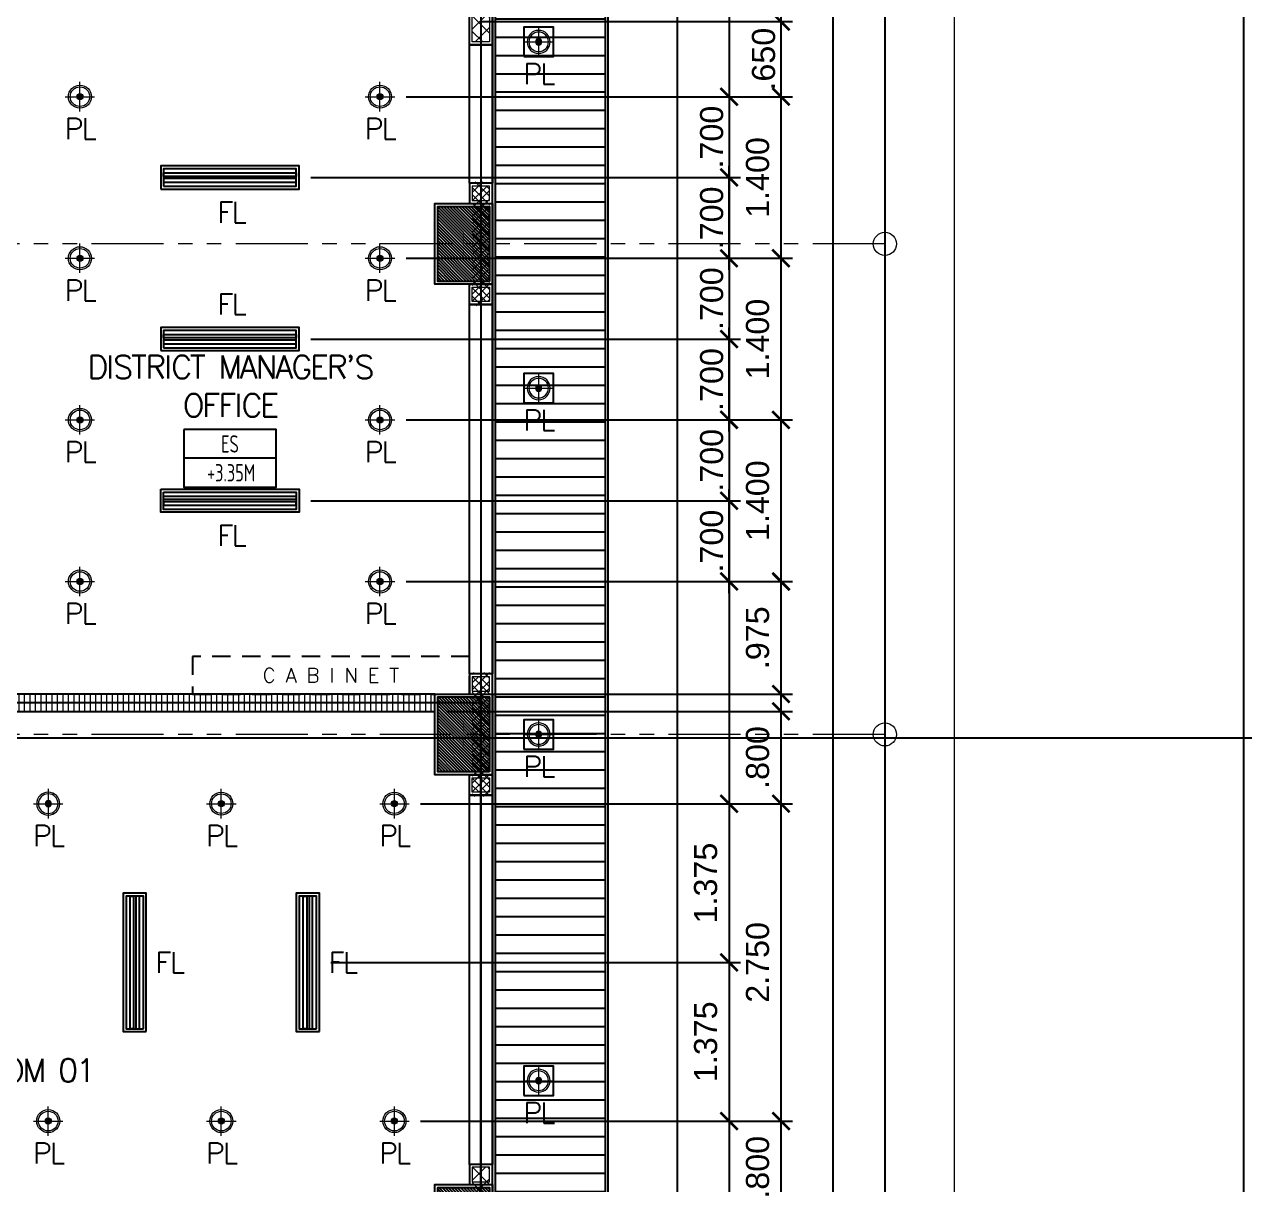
# Model space of a CAD drawing. Header units: metres. Extents: x -12400 to 1, y 0 to 106422.
# Drawn here: x -12106.07 to -12095.5, y 106342.09 to 106352.14 of the extents above; entities that cross this region are included whole.
import ezdxf
from ezdxf.enums import TextEntityAlignment as Align

# ---------------------------------------------------------------- set-up
doc = ezdxf.new("R2010")
doc.units = ezdxf.units.M
doc.header["$PDMODE"] = 35
doc.linetypes.add('HIDDEN2', pattern=[4.762499999999999, 3.175, -1.5875])
doc.linetypes.add('PHANTOM2', pattern=[1.25, 0.625, -0.125, 0.125, -0.125, 0.125, -0.125])
for name, color, linetype, lineweight in [('0.1', 1, 'Continuous', 9), ('A-DIM-100', 8, 'Continuous', 0), ('DIM 001', 251, 'Continuous', 13), ('FURN', 8, 'Continuous', 5), ('HATCH', 250, 'Continuous', 5), ('LAYOUT', 1, 'Continuous', 20), ('LF 001', 51, 'Continuous', 20), ('TBLOCK-BORDER-OUTSIDE', 240, 'Continuous', 0)]:
    doc.layers.add(name, color=color, linetype=linetype, lineweight=lineweight)
for name, color, linetype in [('C-SCHED', 1, 'Continuous'), ('E_FIX_LIGHT1', 2, 'Continuous'), ('lighting', 1, 'Continuous'), ('stone', 15, 'Continuous'), ('txt', 2, 'Continuous'), ('WALL', 7, 'Continuous')]:
    doc.layers.add(name, color=color, linetype=linetype)
doc.layers.add('GUIDELINES', color=206, linetype='Continuous', plot=False)
doc.styles.add('architxt', font='architxt.shx', dxfattribs={"width": 0.8})
doc.styles.add('DIMTXT-100', font='arial.ttf')
doc.styles.add('swis721', font='swiss.ttf')
doc.styles.add('T.25', font='romans.shx', dxfattribs={"height": 0.2})
doc.dimstyles.new('D-100', dxfattribs={"dimtxt": 0.2, "dimasz": 0.15, "dimexe": 0.1, "dimexo": 0.1, "dimgap": 0.1, "dimtad": 1, "dimdec": 3, "dimzin": 4, "dimdsep": 46, "dimtxsty": 'DIMTXT-100', "dimblk": 'ARCHTICK', "dimcen": 0.2, "dimdle": 0.1, "dimclrd": 8, "dimclre": 8, "dimclrt": 2, "dimadec": 0, "dimazin": 1, "dimtfac": 1, "dimtdec": 3, "dimtofl": 0, "dimtmove": 2, "dimatfit": 3, "dimfxl": 1, "dimarcsym": 0})
doc.dimstyles.new('DIM 200', dxfattribs={"dimtxt": 200, "dimasz": 1, "dimexe": 0, "dimexo": 40, "dimgap": 50, "dimtad": 1, "dimtoh": 1, "dimdec": 0, "dimlfac": 2, "dimtxsty": 'swis721', "dimblk": 'CIR', "dimcen": 0, "dimclrd": 155, "dimclre": 155, "dimclrt": 4, "dimadec": 0, "dimazin": 0, "dimtfac": 1, "dimtdec": 0, "dimtix": 1, "dimtmove": 1, "dimatfit": 3, "dimldrblk": 'CIR', "dimfxl": 0, "dimarcsym": 0})
pattern_1 = [(180, (12129.21296792572, -106290.2629166175), (-1.387778780781446e-17, -0.15875), [])]

# ---------------------------------------------------------------- blocks, each defined once
blk = doc.blocks.new('CIR')
at = {"color": 4}
blk.add_circle((0, 0), 50, dxfattribs=at)
blk = doc.blocks.new('A$C1B753C5A')
at = {"layer": 'WALL'}
h = blk.add_hatch(dxfattribs=at)
h.set_pattern_fill('ANSI31', color=250, scale=0.15)
h.set_pattern_definition([(45, (-1494.388102653662, 303.0677240852394), (-0.01325825214724777, 0.01325825214724777), [])])
h.paths.add_polyline_path([(0.4750000000001364, 0.6749999999999545), (0.02500000000009089, 0.6749999999999545), (0.02500000000009095, 0.02499999999997721), (0.4750000000001364, 0.02499999999997721)])
at = {"color": 7}
blk.add_lwpolyline([(0, 0), (0.5000000000002274, 0), (0.5000000000002274, 0.6999999999999318), (0, 0.6999999999999318)], close=True, dxfattribs=at)
at = {"layer": 'stone', "color": 5}
blk.add_lwpolyline([(0.02500000000009095, 0.02499999999997726), (0.4750000000001364, 0.02499999999997726), (0.4750000000001364, 0.6749999999999545), (0.02500000000009095, 0.6749999999999545)], close=True, dxfattribs=at)
blk = doc.blocks.new('COLUMNS2F')
at = {"xscale": -1}
for p in [(-12136.85441529414, 106338.8999565114), (-12136.85441529414, 106334.6499565114), (-12136.85441529414, 106330.3999565114)]:
    blk.add_blockref('A$C1B753C5A', p, dxfattribs=at)
blk = doc.blocks.new('*U621')
at = {"layer": 'HATCH'}
h = blk.add_hatch(dxfattribs=at)
h.set_pattern_fill('ANSI37', color=256, scale=0.03, angle=-180)
h.set_pattern_definition([(225, (-0.9124999999943944, 0), (0.06735192090801863, -0.06735192090801868), []), (314.9999999999999, (-0.9124999999943944, 0), (0.06735192090801868, 0.06735192090801861), [])])
h.paths.add_polyline_path([(-0.8874999999856632, 0.1749999999883585), (-0.8874999999856632, 0.02499999999417923), (0.1500000000110626, 0.02499999999417923), (0.1500000000110626, 0.1749999999883585)])
blk.add_lwpolyline([(0, 0.1999999999825377), (0, 0), (0.1750000000052419, 0), (0.1750000000052419, 0.1999999999825377)], close=True)
blk.add_lwpolyline([(0.02500000000873115, 0.1749999999883585), (0.02500000000873115, 0.02499999999417923), (0.1500000000110626, 0.02499999999417923), (0.1500000000110626, 0.1749999999883585)], close=True, dxfattribs=at)
blk = doc.blocks.new('*U802')
at = {"layer": 'HATCH'}
h = blk.add_hatch(dxfattribs=at)
h.set_pattern_fill('ANSI37', color=256, scale=0.03, angle=-180)
h.set_pattern_definition([(225, (-0.574999999990907, 0), (0.06735192090801863, -0.06735192090801868), []), (314.9999999999999, (-0.574999999990907, 0), (0.06735192090801868, 0.06735192090801861), [])])
h.paths.add_polyline_path([(-0.5499999999821759, 0.1749999999883585), (-0.5499999999821759, 0.02499999999417923), (0.48750000001455, 0.02499999999417923), (0.48750000001455, 0.1749999999883585)])
blk.add_lwpolyline([(0, 0.1999999999825377), (0, 0), (0.5125000000087292, 0), (0.5125000000087292, 0.1999999999825377)], close=True)
blk.add_lwpolyline([(0.02500000000873115, 0.1749999999883585), (0.02500000000873115, 0.02499999999417923), (0.48750000001455, 0.02499999999417923), (0.48750000001455, 0.1749999999883585)], close=True, dxfattribs=at)
blk = doc.blocks.new('*U276')
at = {"layer": 'HATCH'}
h = blk.add_hatch(dxfattribs=at)
h.set_pattern_fill('ANSI31', color=256, scale=0.015, angle=45)
h.set_pattern_definition([(90, (7.112499999979264, 0), (-0.04762500000000001, 0), [])])
h.paths.add_polyline_path([(8.1999999999789, 0), (8.1999999999789, 0.1499999999796273), (0, 0.1499999999796273), (0, 0)])
at = {"color": 3}
blk.add_lwpolyline([(8.1999999999789, 0), (8.1999999999789, 0.1499999999796273), (0, 0.1499999999796273), (0, 0)], close=True, dxfattribs=at)
blk = doc.blocks.new('A$C68b8fe4d')
at = {"color": 1}
for points in [[(27.00000000002001, 16.32499999996799), (27.19999999999891, 16.32499999996799), (27.19999999999891, 15.1249999999709), (27.00000000002001, 15.1249999999709)], [(27.00000000001637, 14.07500000001164), (27.19999999999891, 14.07500000001164), (27.19999999999891, 10.8750000000291), (27.00000000001637, 10.8750000000291)], [(27.00000000001637, 9.824999999953434), (27.19999999999891, 9.824999999953434), (27.19999999999891, 6.624999999970896), (27.00000000001637, 6.624999999970896)]]:
    blk.add_lwpolyline(points, close=True, dxfattribs=at)
at = {"layer": 'GUIDELINES'}
for points in [[(1.100000000000364, 19.59999999999127), (10.10000000000036, 19.59999999999127), (10.10000000000036, 18.89999999999418), (18.10000000000036, 18.89999999999418), (18.10000000000036, 19.59999999999127), (27.10000000000036, 19.59999999999127), (27.10000000000036, 1.099999999991269), (18.10000000000036, 1.099999999991269), (18.10000000000036, 2.100000000107684), (10.10000000000036, 2.100000000107684), (10.10000000000036, 1.099999999991269), (1.100000000000364, 1.099999999991269)], [(22.60000000000036, 16.59999999999127), (27.10000000000036, 16.59999999999127), (27.10000000000036, 10.62499999998545), (22.60000000000036, 10.62499999998545)], [(27.10000000000036, 10.62499999998545), (18.07500000000073, 10.62499999998545), (18.07500000000073, 6.099999999991269), (27.10000000000036, 6.099999999991269)]]:
    blk.add_lwpolyline(points, close=True, dxfattribs=at)
blk.add_blockref('COLUMNS2F', (12164.05441529414, -106324.6499565114))
at = {"xscale": -1.000000000000002, "rotation": 90}
for name, p in [('*U802', (27.20000000000255, 16.83749999997963)), ('*U621', (27.19999999999891, 14.2500000000291)), ('*U621', (27.19999999999891, 9.999999999970896))]:
    blk.add_blockref(name, p, dxfattribs=at)
at = {"rotation": 90}
for p in [(27.19999999999891, 14.94999999995343), (27.19999999999891, 10.70000000001164), (27.19999999999891, 6.449999999953434)]:
    blk.add_blockref('*U621', p, dxfattribs=at)
at = {"color": 1}
blk.add_blockref('*U276', (18.5, 10.55000000000291), dxfattribs=at)
blk = doc.blocks.new('L1')
at = {"layer": 'LF 001', "lineweight": 20, "ltscale": 1500}
h = blk.add_hatch(color=256, dxfattribs=at)
edge = h.paths.add_edge_path()
edge.add_arc((1.13686837721616e-13, -1.13686837721616e-13), 0.0318958546358772, 0, 360)
at = {"layer": 'LF 001', "color": 76, "lineweight": 18, "ltscale": 1500}
for points in [[(1.13686837721616e-13, 0.1499999999997499), (1.13686837721616e-13, -0.1500000000000909)], [(-0.1499999999999773, -1.13686837721616e-13), (0.1500000000000909, -1.13686837721616e-13)]]:
    blk.add_lwpolyline(points, dxfattribs=at)
at = {"layer": 'LF 001', "ltscale": 1500}
blk.add_lwpolyline([(-0.09999999999990905, -1.13686837721616e-13, -1), (0.1000000000000227, -1.13686837721616e-13, -1)], format="xyb", close=True, dxfattribs=at)
at = {"layer": 'LF 001', "lineweight": 20, "ltscale": 1500}
blk.add_circle((1.13686837721616e-13, -1.13686837721616e-13), 0.0318958546358772, dxfattribs=at)
blk = doc.blocks.new('LO')
at = {"layer": 'LAYOUT', "xscale": 1000, "yscale": 1000, "zscale": 1000}
blk.add_blockref('L1', (0, 0), dxfattribs=at)
blk = doc.blocks.new('*U1960')
at = {"layer": 'LF 001', "ltscale": 1500}
blk.add_circle((0, -3.995415109869782e-14), 0.0998520709958535, dxfattribs=at)
at = {"layer": 'lighting', "xscale": 0.0008492979043710491, "yscale": 0.0008492979043710491, "zscale": 0.0008492979043710491}
blk.add_blockref('LO', (0, -3.995415109869782e-14), dxfattribs=at)
blk = doc.blocks.new('LEDPENDANTLT')
at = {"color": 1}
for points in [[(0, 0.1999999999970896), (1.200000000000728, 0.1999999999970896), (1.200000000000728, 0), (0, 0)], [(0.02499999999417923, 0.1750000000029104), (1.175000000006548, 0.1750000000029104), (1.175000000006548, 0.02499999999417923), (0.02499999999417923, 0.02499999999417923)]]:
    blk.add_lwpolyline(points, close=True, dxfattribs=at)
at = {"color": 2}
for points in [[(1.174999999995634, 0.1100000000005821), (0.02499999999417923, 0.1100000000005821), (0.02499999999417923, 0.1399999999994179), (1.174999999995634, 0.1399999999994179)], [(1.174999999995634, 0.09000000001105946), (0.02499999999417923, 0.09000000001105946), (0.02499999999417923, 0.06000000001222361), (1.174999999995634, 0.06000000001222361)]]:
    blk.add_lwpolyline(points, close=True, dxfattribs=at)
blk = doc.blocks.new('A$Cf8c814ff')
h = blk.add_hatch()
h.set_pattern_fill('ANSI31', color=8, scale=0.05, angle=135)
h.set_pattern_definition(pattern_1)
h.paths.add_polyline_path([(27.22499999999491, 19.68964466090256), (28.17500000000655, 20.6396446609142), (28.17500000000655, 0.0603553390246816), (27.22499999999127, 1.010355339036323)])
h = blk.add_hatch()
h.set_pattern_fill('ANSI31', color=8, scale=0.05, angle=135)
h.set_pattern_definition(pattern_1)
h.paths.add_polyline_path([(27.22499999999491, 19.68964466090256), (28.17500000000655, 20.6396446609142), (28.17500000000655, 0.0603553390246816), (27.22499999999127, 1.010355339036323)])
at = {"color": 1}
for points in [[(27.20000000000073, 19.69999999998254), (28.20000000000073, 20.69999999998254), (28.20000000000073, 0), (27.19999999999709, 0.9999999999854481)], [(27.47260531433494, 16.22260531433858), (27.7273946856476, 16.22260531432403), (27.7273946856476, 16.47739468561485), (27.47260531433494, 16.47739468562941)], [(27.47260531433494, 13.22260531433858), (27.7273946856476, 13.22260531432403), (27.7273946856476, 13.47739468561485), (27.47260531433494, 13.47739468562941)], [(27.47260531433494, 10.22260531433858), (27.7273946856476, 10.22260531432403), (27.7273946856476, 10.47739468561485), (27.47260531433494, 10.47739468562941)], [(27.47260531433494, 7.22260531433858), (27.7273946856476, 7.222605314324028), (27.7273946856476, 7.477394685614854), (27.47260531433494, 7.477394685629406)]]:
    blk.add_lwpolyline(points, close=True, dxfattribs=at)
at = {"color": 8}
for points in [[(27.22499999999491, 19.68964466091711), (28.17500000000655, 20.63964466092875), (28.17500000000655, 0.06035533903923351), (27.22499999999127, 1.010355339050875)], [(27.22499999999491, 19.68964466090256), (28.17500000000655, 20.6396446609142), (28.17500000000655, 0.0603553390246816), (27.22499999999127, 1.010355339036323)]]:
    blk.add_lwpolyline(points, close=True, dxfattribs=at)
at = {"color": 1, "linetype": 'HIDDEN2', "ltscale": 0.05}
blk.add_lwpolyline([(26.99999999999818, 11.02499999995052), (24.5999999999749, 11.02499999995052), (24.5999999999749, 10.69999999999709), (26.99999999999818, 10.69999999999709)], close=True, dxfattribs=at)
at = {"xscale": -1}
for p, rotation in [((24.32499999999891, 15.27499999990687), 180), ((24.32499999999891, 13.87499999989814), 180), ((24.00000000001819, 7.774999999994179), 270), ((25.50000000001819, 7.775000000008731), 270)]:
    blk.add_blockref('LEDPENDANTLT', p, dxfattribs=dict(at, rotation=rotation))
blk.add_blockref('LEDPENDANTLT', (24.32499999999891, 12.27500000000873))
at = {"layer": 'E_FIX_LIGHT1', "xscale": -1.000000000000001, "rotation": 90}
for p in [(27.59999999999127, 16.34999999997672), (27.59999999999127, 13.34999999997672), (27.59999999999127, 10.34999999997672), (23.35000000001673, 9.75), (27.59999999999127, 7.349999999976717)]:
    blk.add_blockref('*U1960', p, dxfattribs=at)
at = {"layer": 'E_FIX_LIGHT1', "rotation": 90}
for p in [(23.62499999999818, 15.8749999999709), (26.22499999999854, 15.8749999999709), (23.62499999999091, 14.47499999996217), (26.22499999999127, 14.47499999996217), (23.62499999999091, 13.07499999995343), (26.22499999999127, 13.07499999995343), (23.62499999999818, 11.6749999999447), (26.22499999999854, 11.6749999999447), (24.85000000001673, 9.750000000014552), (26.35000000001673, 9.750000000014552), (23.35000000001673, 7), (24.85000000001673, 7), (26.35000000001673, 7)]:
    blk.add_blockref('*U1960', p, dxfattribs=at)
at = {"layer": '0.1', "color": 2, "insert": (25.79999999998654, 10.86249999997381), "char_height": 0.125, "attachment_point": 5, "style": 'T.25'}
blk.add_mtext_dynamic_manual_height_columns('{\\C3;C A B I N E T}', width=1.877873459815419, gutter_width=1, heights=[0], dxfattribs=at)
at = {"layer": 'txt', "color": 6, "linetype": 'Continuous', "char_height": 0.18, "attachment_point": 5, "style": 'T.25'}
for s, insert in [('{\\T0.9;PL}', (27.59999999999127, 16.0726053143444)), ('{\\T0.9;PL}', (23.62499999999818, 15.59760531432403)), ('{\\T0.9;PL}', (26.22499999999854, 15.59760531432403)), ('{\\T0.9;PL}', (23.62499999999091, 14.1976053143153)), ('{\\T0.9;PL}', (26.22499999999127, 14.1976053143153)), ('{\\T0.9;PL}', (27.59999999999127, 13.0726053143444)), ('{\\T0.9;PL}', (23.62499999999091, 12.79760531430657)), ('{\\T0.9;PL}', (26.22499999999127, 12.79760531430657)), ('{\\T0.9;PL}', (23.62499999999818, 11.39760531429783)), ('{\\T0.9;PL}', (26.22499999999854, 11.39760531429783)), ('{\\T0.9;PL}', (27.59999999999127, 10.0726053143444)), ('{\\T0.9;PL}', (23.35000000001673, 9.472605314353132)), ('{\\T0.9;PL}', (24.85000000001673, 9.472605314367684)), ('{\\T0.9;PL}', (26.35000000001673, 9.472605314367684)), ('{\\T0.9;FL}', (24.40000000001601, 8.374999999985448)), ('{\\T0.9;FL}', (25.90000000001601, 8.375)), ('{\\T0.9;PL}', (27.59999999999127, 7.072605314358952)), ('{\\T0.9;PL}', (23.35000000001673, 6.722605314353132)), ('{\\T0.9;PL}', (24.85000000001673, 6.722605314353132)), ('{\\T0.9;PL}', (26.35000000001673, 6.722605314353132))]:
    blk.add_mtext_dynamic_manual_height_columns(s, width=0.6453045245441018, gutter_width=0.001, heights=[0], dxfattribs=dict(at, insert=insert))
blk = doc.blocks.new('_ArchTick')
at = {"color": 0, "linetype": 'ByBlock', "const_width": 0.15}
blk.add_lwpolyline([(-0.5, -0.5), (0.5, 0.5)], dxfattribs=at)
blk = doc.blocks.new('*D1008')
at = {"layer": 'DEFPOINTS', "color": 0, "transparency": 16777216}
for p in [(-12102.21296792572, 106352.1615394432), (-12102.86057324006, 106351.5115394432), (-12099.51296792574, 106351.5115394432)]:
    blk.add_point(p, dxfattribs=at)
at = {"layer": 'DIM 001', "color": 8, "lineweight": -2, "transparency": 16777216}
for p, q in [((-12099.51296792574, 106352.2615394432), (-12099.51296792574, 106351.4115394432)), ((-12102.11296792572, 106352.1615394432), (-12099.41296792574, 106352.1615394432)), ((-12102.76057324006, 106351.5115394432), (-12099.41296792574, 106351.5115394432))]:
    blk.add_line(p, q, dxfattribs=at)
at = {"layer": 'DIM 001', "color": 8, "lineweight": -2, "transparency": 16777216, "xscale": 0.15, "yscale": 0.15, "zscale": 0.15}
for p, rotation in [((-12099.51296792574, 106352.1615394432), 90), ((-12099.51296792574, 106351.5115394432), 270)]:
    blk.add_blockref('_ArchTick', p, dxfattribs=dict(at, rotation=rotation))
at = {"layer": 'DIM 001', "color": 2, "transparency": 16777216, "insert": (-12099.66296792571, 106351.8365394432), "char_height": 0.2, "attachment_point": 5, "rotation": 90, "style": 'DIMTXT-100'}
blk.add_mtext('.650', dxfattribs=at)
blk = doc.blocks.new('*D931')
at = {"layer": 'DEFPOINTS', "color": 0, "transparency": 16777216}
for p in [(-12102.86057324006, 106351.5115394432), (-12102.86057324007, 106350.1115394432), (-12099.51296792575, 106350.1115394432)]:
    blk.add_point(p, dxfattribs=at)
at = {"layer": 'DIM 001', "color": 8, "lineweight": -2, "transparency": 16777216}
for p, q in [((-12099.51296792575, 106351.6115394432), (-12099.51296792575, 106350.0115394432)), ((-12102.76057324006, 106351.5115394432), (-12099.41296792575, 106351.5115394432)), ((-12102.76057324007, 106350.1115394432), (-12099.41296792575, 106350.1115394432))]:
    blk.add_line(p, q, dxfattribs=at)
at = {"layer": 'DIM 001', "color": 8, "lineweight": -2, "transparency": 16777216, "xscale": 0.15, "yscale": 0.15, "zscale": 0.15}
for p, rotation in [((-12099.51296792575, 106351.5115394432), 90), ((-12099.51296792575, 106350.1115394432), 270)]:
    blk.add_blockref('_ArchTick', p, dxfattribs=dict(at, rotation=rotation))
at = {"layer": 'DIM 001', "color": 2, "transparency": 16777216, "insert": (-12099.71508252326, 106350.8115394432), "char_height": 0.2, "attachment_point": 5, "rotation": 90, "style": 'DIMTXT-100'}
blk.add_mtext('1.400', dxfattribs=at)
blk = doc.blocks.new('*D932')
at = {"layer": 'DEFPOINTS', "color": 0, "transparency": 16777216}
for p in [(-12102.86057324007, 106350.1115394432), (-12102.86057324007, 106348.7115394432), (-12099.51296792575, 106348.7115394432)]:
    blk.add_point(p, dxfattribs=at)
at = {"layer": 'DIM 001', "color": 8, "lineweight": -2, "transparency": 16777216}
for p, q in [((-12099.51296792575, 106350.2115394432), (-12099.51296792575, 106348.6115394432)), ((-12102.76057324007, 106350.1115394432), (-12099.41296792575, 106350.1115394432)), ((-12102.76057324007, 106348.7115394432), (-12099.41296792575, 106348.7115394432))]:
    blk.add_line(p, q, dxfattribs=at)
at = {"layer": 'DIM 001', "color": 8, "lineweight": -2, "transparency": 16777216, "xscale": 0.15, "yscale": 0.15, "zscale": 0.15}
for p, rotation in [((-12099.51296792575, 106350.1115394432), 90), ((-12099.51296792575, 106348.7115394432), 270)]:
    blk.add_blockref('_ArchTick', p, dxfattribs=dict(at, rotation=rotation))
at = {"layer": 'DIM 001', "color": 2, "transparency": 16777216, "insert": (-12099.71508252327, 106349.4115394432), "char_height": 0.2, "attachment_point": 5, "rotation": 90, "style": 'DIMTXT-100'}
blk.add_mtext('1.400', dxfattribs=at)
blk = doc.blocks.new('*D933')
at = {"layer": 'DEFPOINTS', "color": 0, "transparency": 16777216}
for p in [(-12102.86057324007, 106348.7115394432), (-12102.86057324006, 106347.3115394432), (-12099.51296792576, 106347.3115394432)]:
    blk.add_point(p, dxfattribs=at)
at = {"layer": 'DIM 001', "color": 8, "lineweight": -2, "transparency": 16777216}
for p, q in [((-12099.51296792576, 106348.8115394432), (-12099.51296792576, 106347.2115394432)), ((-12102.76057324007, 106348.7115394432), (-12099.41296792576, 106348.7115394432)), ((-12102.76057324006, 106347.3115394432), (-12099.41296792576, 106347.3115394432))]:
    blk.add_line(p, q, dxfattribs=at)
at = {"layer": 'DIM 001', "color": 8, "lineweight": -2, "transparency": 16777216, "xscale": 0.15, "yscale": 0.15, "zscale": 0.15}
for p, rotation in [((-12099.51296792576, 106348.7115394432), 90), ((-12099.51296792576, 106347.3115394432), 270)]:
    blk.add_blockref('_ArchTick', p, dxfattribs=dict(at, rotation=rotation))
at = {"layer": 'DIM 001', "color": 2, "transparency": 16777216, "insert": (-12099.71508252327, 106348.0115394432), "char_height": 0.2, "attachment_point": 5, "rotation": 90, "style": 'DIMTXT-100'}
blk.add_mtext('1.400', dxfattribs=at)
blk = doc.blocks.new('*D934')
at = {"layer": 'DEFPOINTS', "color": 0, "transparency": 16777216}
for p in [(-12102.86057324006, 106347.3115394432), (-12102.21296792572, 106346.3365394432), (-12099.51296792577, 106346.3365394432)]:
    blk.add_point(p, dxfattribs=at)
at = {"layer": 'DIM 001', "color": 8, "lineweight": -2, "transparency": 16777216}
for p, q in [((-12099.51296792577, 106347.4115394432), (-12099.51296792577, 106346.2365394432)), ((-12102.76057324006, 106347.3115394432), (-12099.41296792577, 106347.3115394432)), ((-12102.11296792572, 106346.3365394432), (-12099.41296792577, 106346.3365394432))]:
    blk.add_line(p, q, dxfattribs=at)
at = {"layer": 'DIM 001', "color": 8, "lineweight": -2, "transparency": 16777216, "xscale": 0.15, "yscale": 0.15, "zscale": 0.15}
for p, rotation in [((-12099.51296792577, 106347.3115394432), 90), ((-12099.51296792577, 106346.3365394432), 270)]:
    blk.add_blockref('_ArchTick', p, dxfattribs=dict(at, rotation=rotation))
at = {"layer": 'DIM 001', "color": 2, "transparency": 16777216, "insert": (-12099.71508252328, 106346.8240394432), "char_height": 0.2, "attachment_point": 5, "rotation": 90, "style": 'DIMTXT-100'}
blk.add_mtext('.975', dxfattribs=at)
blk = doc.blocks.new('*D935')
at = {"layer": 'DEFPOINTS', "color": 0, "transparency": 16777216}
for p in [(-12102.86057324006, 106351.5115394432), (-12103.68796792572, 106350.8115394431), (-12099.96296792574, 106350.8115394431)]:
    blk.add_point(p, dxfattribs=at)
at = {"layer": 'DIM 001', "color": 8, "lineweight": -2, "transparency": 16777216}
for p, q in [((-12099.96296792574, 106351.6115394432), (-12099.96296792574, 106350.7115394431)), ((-12102.76057324006, 106351.5115394432), (-12099.86296792574, 106351.5115394432)), ((-12103.58796792572, 106350.8115394431), (-12099.86296792574, 106350.8115394431))]:
    blk.add_line(p, q, dxfattribs=at)
at = {"layer": 'DIM 001', "color": 8, "lineweight": -2, "transparency": 16777216, "xscale": 0.15, "yscale": 0.15, "zscale": 0.15}
for p, rotation in [((-12099.96296792574, 106351.5115394432), 90), ((-12099.96296792574, 106350.8115394431), 270)]:
    blk.add_blockref('_ArchTick', p, dxfattribs=dict(at, rotation=rotation))
at = {"layer": 'DIM 001', "color": 2, "transparency": 16777216, "insert": (-12100.11296792571, 106351.1615394431), "char_height": 0.2, "attachment_point": 5, "rotation": 90, "style": 'DIMTXT-100'}
blk.add_mtext('.700', dxfattribs=at)
blk = doc.blocks.new('*D936')
at = {"layer": 'DEFPOINTS', "color": 0, "transparency": 16777216}
for p in [(-12103.68796792572, 106350.8115394431), (-12099.96296792574, 106350.8115394431), (-12102.86057324006, 106350.1115394431)]:
    blk.add_point(p, dxfattribs=at)
at = {"layer": 'DIM 001', "color": 8, "lineweight": -2, "transparency": 16777216}
for p, q in [((-12099.96296792574, 106350.0115394431), (-12099.96296792574, 106350.9115394431)), ((-12103.58796792572, 106350.8115394431), (-12099.86296792574, 106350.8115394431)), ((-12102.76057324006, 106350.1115394431), (-12099.86296792574, 106350.1115394431))]:
    blk.add_line(p, q, dxfattribs=at)
at = {"layer": 'DIM 001', "color": 8, "lineweight": -2, "transparency": 16777216, "xscale": 0.15, "yscale": 0.15, "zscale": 0.15}
for p, rotation in [((-12099.96296792574, 106350.8115394431), 90), ((-12099.96296792574, 106350.1115394431), 270)]:
    blk.add_blockref('_ArchTick', p, dxfattribs=dict(at, rotation=rotation))
at = {"layer": 'DIM 001', "color": 2, "transparency": 16777216, "insert": (-12100.11296792571, 106350.461539443), "char_height": 0.2, "attachment_point": 5, "rotation": 90, "style": 'DIMTXT-100'}
blk.add_mtext('.700', dxfattribs=at)
blk = doc.blocks.new('*D937')
at = {"layer": 'DEFPOINTS', "color": 0, "transparency": 16777216}
for p in [(-12102.86057324006, 106350.1115394432), (-12103.68796792572, 106349.4115394431), (-12099.96296792574, 106349.4115394431)]:
    blk.add_point(p, dxfattribs=at)
at = {"layer": 'DIM 001', "color": 8, "lineweight": -2, "transparency": 16777216}
for p, q in [((-12099.96296792574, 106350.2115394432), (-12099.96296792574, 106349.3115394431)), ((-12102.76057324006, 106350.1115394432), (-12099.86296792574, 106350.1115394432)), ((-12103.58796792572, 106349.4115394431), (-12099.86296792574, 106349.4115394431))]:
    blk.add_line(p, q, dxfattribs=at)
at = {"layer": 'DIM 001', "color": 8, "lineweight": -2, "transparency": 16777216, "xscale": 0.15, "yscale": 0.15, "zscale": 0.15}
for p, rotation in [((-12099.96296792574, 106350.1115394432), 90), ((-12099.96296792574, 106349.4115394431), 270)]:
    blk.add_blockref('_ArchTick', p, dxfattribs=dict(at, rotation=rotation))
at = {"layer": 'DIM 001', "color": 2, "transparency": 16777216, "insert": (-12100.11296792571, 106349.7615394431), "char_height": 0.2, "attachment_point": 5, "rotation": 90, "style": 'DIMTXT-100'}
blk.add_mtext('.700', dxfattribs=at)
blk = doc.blocks.new('*D938')
at = {"layer": 'DEFPOINTS', "color": 0, "transparency": 16777216}
for p in [(-12103.68796792572, 106349.4115394431), (-12099.96296792575, 106349.4115394431), (-12102.86057324006, 106348.7115394431)]:
    blk.add_point(p, dxfattribs=at)
at = {"layer": 'DIM 001', "color": 8, "lineweight": -2, "transparency": 16777216}
for p, q in [((-12099.96296792575, 106348.6115394431), (-12099.96296792575, 106349.5115394431)), ((-12103.58796792572, 106349.4115394431), (-12099.86296792575, 106349.4115394431)), ((-12102.76057324006, 106348.7115394431), (-12099.86296792575, 106348.7115394431))]:
    blk.add_line(p, q, dxfattribs=at)
at = {"layer": 'DIM 001', "color": 8, "lineweight": -2, "transparency": 16777216, "xscale": 0.15, "yscale": 0.15, "zscale": 0.15}
for p, rotation in [((-12099.96296792575, 106349.4115394431), 90), ((-12099.96296792575, 106348.7115394431), 270)]:
    blk.add_blockref('_ArchTick', p, dxfattribs=dict(at, rotation=rotation))
at = {"layer": 'DIM 001', "color": 2, "transparency": 16777216, "insert": (-12100.11296792571, 106349.061539443), "char_height": 0.2, "attachment_point": 5, "rotation": 90, "style": 'DIMTXT-100'}
blk.add_mtext('.700', dxfattribs=at)
blk = doc.blocks.new('*D939')
at = {"layer": 'DEFPOINTS', "color": 0, "transparency": 16777216}
for p in [(-12102.86057324006, 106348.7115394433), (-12103.68796792572, 106348.0115394432), (-12099.96296792574, 106348.0115394432)]:
    blk.add_point(p, dxfattribs=at)
at = {"layer": 'DIM 001', "color": 8, "lineweight": -2, "transparency": 16777216}
for p, q in [((-12099.96296792574, 106348.8115394433), (-12099.96296792574, 106347.9115394432)), ((-12102.76057324006, 106348.7115394433), (-12099.86296792574, 106348.7115394433)), ((-12103.58796792572, 106348.0115394432), (-12099.86296792574, 106348.0115394432))]:
    blk.add_line(p, q, dxfattribs=at)
at = {"layer": 'DIM 001', "color": 8, "lineweight": -2, "transparency": 16777216, "xscale": 0.15, "yscale": 0.15, "zscale": 0.15}
for p, rotation in [((-12099.96296792574, 106348.7115394433), 90), ((-12099.96296792574, 106348.0115394432), 270)]:
    blk.add_blockref('_ArchTick', p, dxfattribs=dict(at, rotation=rotation))
at = {"layer": 'DIM 001', "color": 2, "transparency": 16777216, "insert": (-12100.11296792571, 106348.3615394432), "char_height": 0.2, "attachment_point": 5, "rotation": 90, "style": 'DIMTXT-100'}
blk.add_mtext('.700', dxfattribs=at)
blk = doc.blocks.new('*D940')
at = {"layer": 'DEFPOINTS', "color": 0, "transparency": 16777216}
for p in [(-12103.68796792572, 106348.0115394432), (-12099.96296792575, 106348.0115394432), (-12102.86057324006, 106347.3115394432)]:
    blk.add_point(p, dxfattribs=at)
at = {"layer": 'DIM 001', "color": 8, "lineweight": -2, "transparency": 16777216}
for p, q in [((-12099.96296792575, 106347.2115394432), (-12099.96296792575, 106348.1115394432)), ((-12103.58796792572, 106348.0115394432), (-12099.86296792575, 106348.0115394432)), ((-12102.76057324006, 106347.3115394432), (-12099.86296792575, 106347.3115394432))]:
    blk.add_line(p, q, dxfattribs=at)
at = {"layer": 'DIM 001', "color": 8, "lineweight": -2, "transparency": 16777216, "xscale": 0.15, "yscale": 0.15, "zscale": 0.15}
for p, rotation in [((-12099.96296792575, 106348.0115394432), 90), ((-12099.96296792575, 106347.3115394432), 270)]:
    blk.add_blockref('_ArchTick', p, dxfattribs=dict(at, rotation=rotation))
at = {"layer": 'DIM 001', "color": 2, "transparency": 16777216, "insert": (-12100.11296792571, 106347.6615394431), "char_height": 0.2, "attachment_point": 5, "rotation": 90, "style": 'DIMTXT-100'}
blk.add_mtext('.700', dxfattribs=at)
blk = doc.blocks.new('*D1009')
at = {"layer": 'DEFPOINTS', "color": 0, "transparency": 16777216}
for p in [(-12102.51296792574, 106346.1865394432), (-12102.73557324005, 106345.3865394433), (-12099.51296792574, 106345.3865394433)]:
    blk.add_point(p, dxfattribs=at)
at = {"layer": 'DIM 001', "color": 8, "lineweight": -2, "transparency": 16777216}
for p, q in [((-12099.51296792574, 106346.2865394432), (-12099.51296792574, 106345.2865394432)), ((-12102.41296792574, 106346.1865394432), (-12099.41296792573, 106346.1865394432)), ((-12102.63557324005, 106345.3865394433), (-12099.41296792573, 106345.3865394433))]:
    blk.add_line(p, q, dxfattribs=at)
at = {"layer": 'DIM 001', "color": 8, "lineweight": -2, "transparency": 16777216, "xscale": 0.15, "yscale": 0.15, "zscale": 0.15}
for p, rotation in [((-12099.51296792574, 106346.1865394432), 90), ((-12099.51296792574, 106345.3865394433), 270)]:
    blk.add_blockref('_ArchTick', p, dxfattribs=dict(at, rotation=rotation))
at = {"layer": 'DIM 001', "color": 2, "transparency": 16777216, "insert": (-12099.71508252325, 106345.7865394432), "char_height": 0.2, "attachment_point": 5, "rotation": 90, "style": 'DIMTXT-100'}
blk.add_mtext('.800', dxfattribs=at)
blk = doc.blocks.new('*D941')
at = {"layer": 'DEFPOINTS', "color": 0, "transparency": 16777216}
for p in [(-12102.73557324005, 106345.3865394433), (-12102.73557324005, 106342.6365394432), (-12099.51296792574, 106342.6365394432)]:
    blk.add_point(p, dxfattribs=at)
at = {"layer": 'DIM 001', "color": 8, "lineweight": -2, "transparency": 16777216}
for p, q in [((-12099.51296792574, 106345.4865394433), (-12099.51296792574, 106342.5365394432)), ((-12102.63557324005, 106345.3865394433), (-12099.41296792574, 106345.3865394433)), ((-12102.63557324005, 106342.6365394432), (-12099.41296792574, 106342.6365394432))]:
    blk.add_line(p, q, dxfattribs=at)
at = {"layer": 'DIM 001', "color": 8, "lineweight": -2, "transparency": 16777216, "xscale": 0.15, "yscale": 0.15, "zscale": 0.15}
for p, rotation in [((-12099.51296792574, 106345.3865394433), 90), ((-12099.51296792574, 106342.6365394432), 270)]:
    blk.add_blockref('_ArchTick', p, dxfattribs=dict(at, rotation=rotation))
at = {"layer": 'DIM 001', "color": 2, "transparency": 16777216, "insert": (-12099.71508252325, 106344.0115394432), "char_height": 0.2, "attachment_point": 5, "rotation": 90, "style": 'DIMTXT-100'}
blk.add_mtext('2.750', dxfattribs=at)
blk = doc.blocks.new('*D1010')
at = {"layer": 'DEFPOINTS', "color": 0, "transparency": 16777216}
for p in [(-12102.73557324005, 106342.6365394432), (-12102.51296792572, 106341.8365394432), (-12099.51296792575, 106341.8365394432)]:
    blk.add_point(p, dxfattribs=at)
at = {"layer": 'DIM 001', "color": 8, "lineweight": -2, "transparency": 16777216}
for p, q in [((-12099.51296792575, 106342.7365394432), (-12099.51296792575, 106341.7365394432)), ((-12102.63557324005, 106342.6365394432), (-12099.41296792575, 106342.6365394432)), ((-12102.41296792572, 106341.8365394432), (-12099.41296792575, 106341.8365394432))]:
    blk.add_line(p, q, dxfattribs=at)
at = {"layer": 'DIM 001', "color": 8, "lineweight": -2, "transparency": 16777216, "xscale": 0.15, "yscale": 0.15, "zscale": 0.15}
for p, rotation in [((-12099.51296792575, 106342.6365394432), 90), ((-12099.51296792575, 106341.8365394432), 270)]:
    blk.add_blockref('_ArchTick', p, dxfattribs=dict(at, rotation=rotation))
at = {"layer": 'DIM 001', "color": 2, "transparency": 16777216, "insert": (-12099.71508252326, 106342.2365394432), "char_height": 0.2, "attachment_point": 5, "rotation": 90, "style": 'DIMTXT-100'}
blk.add_mtext('.800', dxfattribs=at)
blk = doc.blocks.new('*D942')
at = {"layer": 'DEFPOINTS', "color": 0, "transparency": 16777216}
for p in [(-12102.73557324005, 106345.3865394433), (-12103.5129679257, 106344.0115394433), (-12099.96296792574, 106344.0115394433)]:
    blk.add_point(p, dxfattribs=at)
at = {"layer": 'DIM 001', "color": 8, "lineweight": -2, "transparency": 16777216}
for p, q in [((-12099.96296792574, 106345.4865394433), (-12099.96296792574, 106343.9115394432)), ((-12102.63557324005, 106345.3865394433), (-12099.86296792574, 106345.3865394433)), ((-12103.4129679257, 106344.0115394433), (-12099.86296792574, 106344.0115394433))]:
    blk.add_line(p, q, dxfattribs=at)
at = {"layer": 'DIM 001', "color": 8, "lineweight": -2, "transparency": 16777216, "xscale": 0.15, "yscale": 0.15, "zscale": 0.15}
for p, rotation in [((-12099.96296792574, 106345.3865394433), 90), ((-12099.96296792574, 106344.0115394433), 270)]:
    blk.add_blockref('_ArchTick', p, dxfattribs=dict(at, rotation=rotation))
at = {"layer": 'DIM 001', "color": 2, "transparency": 16777216, "insert": (-12100.16515073607, 106344.6990394432), "char_height": 0.2, "attachment_point": 5, "rotation": 90, "style": 'DIMTXT-100'}
blk.add_mtext('1.375', dxfattribs=at)
blk = doc.blocks.new('*D943')
at = {"layer": 'DEFPOINTS', "color": 0, "transparency": 16777216}
for p in [(-12103.5129679257, 106344.0115394433), (-12102.73557324005, 106342.6365394432), (-12099.96296792574, 106342.6365394432)]:
    blk.add_point(p, dxfattribs=at)
at = {"layer": 'DIM 001', "color": 8, "lineweight": -2, "transparency": 16777216}
for p, q in [((-12099.96296792574, 106344.1115394433), (-12099.96296792574, 106342.5365394432)), ((-12103.4129679257, 106344.0115394433), (-12099.86296792574, 106344.0115394433)), ((-12102.63557324005, 106342.6365394432), (-12099.86296792574, 106342.6365394432))]:
    blk.add_line(p, q, dxfattribs=at)
at = {"layer": 'DIM 001', "color": 8, "lineweight": -2, "transparency": 16777216, "xscale": 0.15, "yscale": 0.15, "zscale": 0.15}
for p, rotation in [((-12099.96296792574, 106344.0115394433), 90), ((-12099.96296792574, 106342.6365394432), 270)]:
    blk.add_blockref('_ArchTick', p, dxfattribs=dict(at, rotation=rotation))
at = {"layer": 'DIM 001', "color": 2, "transparency": 16777216, "insert": (-12100.16515073608, 106343.3240394432), "char_height": 0.2, "attachment_point": 5, "rotation": 90, "style": 'DIMTXT-100'}
blk.add_mtext('1.375', dxfattribs=at)
blk = doc.blocks.new('*D1524')
at = {"layer": 'DEFPOINTS', "color": 0, "transparency": 16777216}
for p in [(-12298.64187663414, 106345.9544916112), (-12298.64187663414, 106345.9544916112), (0.5999999999949068, 0.07500000001164153)]:
    blk.add_point(p, dxfattribs=at)
at = {"layer": 'DIM 001', "color": 8, "lineweight": -2, "transparency": 16777216}
for p, q in [((0.5999999999949068, 0.1750000000116415), (0.6000000000014186, 106346.0544916112)), ((0.7000000000014186, 106345.9544916112), (-12298.74187663415, 106345.9544916112))]:
    blk.add_line(p, q, dxfattribs=at)
at = {"layer": 'DIM 001', "color": 8, "lineweight": -2, "transparency": 16777216, "xscale": 0.15, "yscale": 0.15, "zscale": 0.15, "rotation": 180}
blk.add_blockref('_ArchTick', (-12298.64187663414, 106345.9544916112), dxfattribs=at)
at = {"layer": 'DIM 001', "color": 8, "lineweight": -2, "transparency": 16777216, "xscale": 0.15, "yscale": 0.15, "zscale": 0.15}
blk.add_blockref('_ArchTick', (0.6000000000014186, 106345.9544916112), dxfattribs=at)
at = {"layer": 'DIM 001', "color": 2, "transparency": 16777216, "insert": (-6149.020938317071, 106346.1566062088), "char_height": 0.2, "attachment_point": 5, "style": 'DIMTXT-100'}
blk.add_mtext('12299.242', dxfattribs=at)
blk = doc.blocks.new('A$Ceba0e023')
at = {"layer": 'DEFPOINTS'}
blk.add_line((76.19999999988067, 50.93368421075866), (76.19999999988067, 0), dxfattribs=at)
at = {"layer": 'TBLOCK-BORDER-OUTSIDE'}
blk.add_line((73.69342105266787, 48.42710526427254), (73.69342105266787, 2.506578947941307), dxfattribs=at)
blk.add_lwpolyline([(73.69342105253327, 2.506578948481547), (4.010526315688367, 2.506578948481547), (4.010526315688367, 48.42710526427254), (73.69342105253327, 48.42710526427254)], close=True, dxfattribs=at)
blk = doc.blocks.new('GRID1')
at = {"color": 6, "linetype": 'PHANTOM2'}
for points in [[(-12134.25441529414, 106384.7702236537), (-12134.25441529414, 106412.5702236537)], [(-12130.75441529413, 106402.8702236537), (-12163.75441529414, 106402.8702236537)], [(-12130.75441529413, 106398.6202236537), (-12163.75441529414, 106398.6202236537)]]:
    blk.add_leader(points, dimstyle='DIM 200', override={"dimasz": 0.002, "dimgap": 60, "dimtad": 0}, dxfattribs=at)

msp = doc.modelspace()

# ---------------------------------------------------------------- linework, layer by layer
at = {"color": 1}
for points in [[(-12102.01296792572, 106355.3365394432), (-12101.01296792572, 106356.3365394432), (-12101.01296792572, 106335.6365394432), (-12102.01296792572, 106336.6365394432)], [(-12101.74036261138, 106351.8591447575), (-12101.48557324007, 106351.8591447575), (-12101.48557324007, 106352.1139341288), (-12101.74036261138, 106352.1139341288)], [(-12101.74036261138, 106348.8591447575), (-12101.48557324007, 106348.8591447575), (-12101.48557324007, 106349.1139341288), (-12101.74036261138, 106349.1139341288)], [(-12101.74036261138, 106345.8591447575), (-12101.48557324007, 106345.8591447575), (-12101.48557324007, 106346.1139341288), (-12101.74036261138, 106346.1139341288)], [(-12101.74036261138, 106342.8591447575), (-12101.48557324007, 106342.8591447575), (-12101.48557324007, 106343.1139341288), (-12101.74036261138, 106343.1139341288)]]:
    msp.add_lwpolyline(points, close=True, dxfattribs=at)
at = {"color": 8}
msp.add_lwpolyline([(-12101.98796792572, 106355.3261841041), (-12101.03796792571, 106356.2761841041), (-12101.03796792571, 106335.6968947822), (-12101.98796792572, 106336.6468947822)], close=True, dxfattribs=at)
msp.add_lwpolyline([(-12101.98796792572, 106355.3261841041), (-12101.03796792571, 106356.2761841041), (-12101.03796792571, 106335.6968947822), (-12101.98796792572, 106336.6468947822)], close=True, dxfattribs=at)
at = {"color": 1, "linetype": 'HIDDEN2', "ltscale": 0.05}
msp.add_lwpolyline([(-12102.21296792572, 106346.6615394431), (-12104.61296792574, 106346.6615394431), (-12104.61296792574, 106346.3365394432), (-12102.21296792572, 106346.3365394432)], close=True, dxfattribs=at)
at = {"layer": 'C-SCHED'}
msp.add_line((-12103.88796792567, 106348.3786124808), (-12104.68796792567, 106348.3786124808), dxfattribs=at)
msp.add_lwpolyline([(-12104.68796792567, 106348.6286124808), (-12104.68796792567, 106348.1286124808), (-12103.88796792567, 106348.1286124808), (-12103.88796792567, 106348.6286124808)], close=True, dxfattribs=at)
at = {"layer": 'GUIDELINES'}
for points in [[(-12131.61296792572, 106359.9365394432), (-12098.61296792571, 106359.9365394432), (-12098.61296792571, 106332.1365394432), (-12131.61296792572, 106332.1365394432)], [(-12131.16296792572, 106359.4865394432), (-12099.06296792571, 106359.4865394432), (-12099.06296792571, 106332.5865394432), (-12131.16296792572, 106332.5865394432)], [(-12130.71296792572, 106359.0365394432), (-12099.51296792571, 106359.0365394432), (-12099.51296792571, 106333.0365394432), (-12130.71296792572, 106333.0365394432)], [(-12130.26296792572, 106358.5865394432), (-12099.96296792571, 106358.5865394432), (-12099.96296792571, 106333.4865394432), (-12130.26296792572, 106333.4865394432)], [(-12129.81296792572, 106358.1365394432), (-12100.41296792571, 106358.1365394432), (-12100.41296792571, 106333.9365394432), (-12129.81296792572, 106333.9365394432)]]:
    msp.add_lwpolyline(points, close=True, dxfattribs=at)

# ---------------------------------------------------------------- block references
at = {"xscale": 0.999738737056323, "yscale": 0.999738737056323, "zscale": 0.999738737056323}
msp.add_blockref('A$Ceba0e023', (-12171.68632017029, 106313.6244439411), dxfattribs=at)
at = {"color": 1}
msp.add_blockref('A$C68b8fe4d', (-12129.21296792572, 106335.6365394432), dxfattribs=at)
msp.add_blockref('A$Cf8c814ff', (-12129.21296792572, 106335.6365394432))
at = {"layer": 'A-DIM-100'}
msp.add_blockref('GRID1', (32.14144736842172, -52.63368421052292), dxfattribs=at)
at = {"layer": 'E_FIX_LIGHT1', "xscale": -1, "rotation": 90}
for p in [(-12101.61296792572, 106351.9865394432), (-12101.61296792572, 106348.9865394432), (-12101.61296792572, 106345.9865394432), (-12105.8629679257, 106345.3865394432), (-12101.61296792572, 106342.9865394432)]:
    msp.add_blockref('*U1960', p, dxfattribs=at)
at = {"layer": 'E_FIX_LIGHT1', "rotation": 90}
for p in [(-12105.58796792572, 106351.5115394431), (-12102.98796792572, 106351.5115394431), (-12105.58796792573, 106350.1115394431), (-12102.98796792572, 106350.1115394431), (-12105.58796792573, 106348.7115394431), (-12102.98796792572, 106348.7115394431), (-12105.58796792572, 106347.3115394431), (-12102.98796792572, 106347.3115394431), (-12104.3629679257, 106345.3865394432), (-12102.8629679257, 106345.3865394432), (-12105.8629679257, 106342.6365394432), (-12104.3629679257, 106342.6365394432), (-12102.8629679257, 106342.6365394432)]:
    msp.add_blockref('*U1960', p, dxfattribs=at)
at = {"layer": 'FURN', "xscale": -1}
for p, rotation in [((-12104.88796792572, 106350.9115394431), 180), ((-12104.88796792572, 106349.5115394431), 180), ((-12105.2129679257, 106343.4115394432), 270), ((-12103.7129679257, 106343.4115394432), 270)]:
    msp.add_blockref('LEDPENDANTLT', p, dxfattribs=dict(at, rotation=rotation))
at = {"layer": 'FURN'}
msp.add_blockref('LEDPENDANTLT', (-12104.88796792572, 106347.9115394432), dxfattribs=at)

# ---------------------------------------------------------------- texts
at = {"linetype": 'Continuous', "char_height": 0.2, "attachment_point": 5, "style": 'T.25'}
for s, width, insert in [("{\\T0.9;\\C3;DISTRICT MANAGER'S OFFICE}", 2.828231267708091, (-12104.28796792567, 106349.0036124807)), ('{\\T0.9;\\C3;TRAINING ROOM 01}', 4.943666752970515, (-12106.61296792572, 106343.0759135588))]:
    msp.add_mtext_dynamic_manual_height_columns(s, width=width, gutter_width=0.001, heights=[0], dxfattribs=dict(at, insert=insert))
at = {"layer": '0.1', "color": 2, "insert": (-12103.41296792573, 106346.4990394432), "char_height": 0.125, "attachment_point": 5, "style": 'T.25'}
msp.add_mtext_dynamic_manual_height_columns('{\\C3;C A B I N E T}', width=1.877873459815419, gutter_width=1, heights=[0], dxfattribs=at)
at = {"layer": 'C-SCHED', "color": 2, "style": 'architxt', "width": 0.8}
msp.add_text('ES', height=0.15, dxfattribs=at).set_placement((-12104.28796792567, 106348.4282537404), align=Align.CENTER)
msp.add_attdef('+3.35M', text='-', height=0.15, dxfattribs=at).set_placement((-12104.27752882823, 106348.1782537404), align=Align.CENTER)
at = {"layer": 'txt', "color": 6, "linetype": 'Continuous', "char_height": 0.18, "attachment_point": 5, "style": 'T.25'}
for insert in [(-12104.27667398524, 106350.5099072251), (-12104.27667398524, 106349.7131716611), (-12104.27667398524, 106347.7099072252)]:
    msp.add_mtext_dynamic_manual_height_columns('{\\T0.9;FL}', width=0.6453045245441018, gutter_width=0.001, heights=[0], dxfattribs=dict(at, insert=insert))

# ---------------------------------------------------------------- dimensions: what is measured, and where the dimension line sits
at = {"layer": 'DIM 001'}
for base, p1, p2, angle, picture, middle in [((-12099.51296792574, 106351.5115394432), (-12102.21296792572, 106352.1615394432), (-12102.86057324006, 106351.5115394431), 90, '*D1008', (-12099.66296792571, 106351.8365394432)), ((-12099.96296792574, 106350.8115394431), (-12102.86057324006, 106351.5115394431), (-12103.68796792572, 106350.8115394431), 90, '*D935', (-12100.11296792571, 106351.1615394431)), ((-12099.96296792574, 106350.8115394431), (-12102.86057324006, 106350.111539443), (-12103.68796792572, 106350.8115394431), 270, '*D936', (-12100.11296792571, 106350.461539443)), ((-12099.96296792574, 106349.4115394431), (-12102.86057324006, 106350.1115394431), (-12103.68796792572, 106349.4115394431), 90, '*D937', (-12100.11296792571, 106349.7615394431)), ((-12099.96296792575, 106349.4115394431), (-12102.86057324006, 106348.711539443), (-12103.68796792572, 106349.4115394431), 270, '*D938', (-12100.11296792571, 106349.061539443)), ((-12099.96296792574, 106348.0115394432), (-12102.86057324006, 106348.7115394432), (-12103.68796792572, 106348.0115394432), 90, '*D939', (-12100.11296792571, 106348.3615394432)), ((-12099.96296792575, 106348.0115394432), (-12102.86057324006, 106347.3115394431), (-12103.68796792572, 106348.0115394432), 270, '*D940', (-12100.11296792571, 106347.6615394431))]:
    dim = msp.add_linear_dim(base=base, p1=p1, p2=p2, angle=angle, dimstyle='D-100', dxfattribs=at)
    dim.commit()
    dim.dimension.update_dxf_attribs({"geometry": picture, "text_midpoint": middle, "dimtype": 160})
for base, p1, p2, picture, middle in [((-12099.51296792575, 106350.1115394432), (-12102.86057324006, 106351.5115394431), (-12102.86057324007, 106350.1115394431), '*D931', (-12099.71508252326, 106350.8115394432)), ((-12099.51296792575, 106348.7115394432), (-12102.86057324007, 106350.1115394431), (-12102.86057324007, 106348.7115394431), '*D932', (-12099.71508252327, 106349.4115394432)), ((-12099.51296792576, 106347.3115394432), (-12102.86057324007, 106348.7115394431), (-12102.86057324006, 106347.3115394431), '*D933', (-12099.71508252327, 106348.0115394432)), ((-12099.51296792577, 106346.3365394432), (-12102.86057324006, 106347.3115394431), (-12102.21296792572, 106346.3365394432), '*D934', (-12099.71508252328, 106346.8240394432)), ((-12099.51296792574, 106345.3865394433), (-12102.51296792574, 106346.1865394432), (-12102.73557324004, 106345.3865394432), '*D1009', (-12099.71508252325, 106345.7865394432)), ((-12099.96296792574, 106344.0115394433), (-12102.73557324004, 106345.3865394432), (-12103.5129679257, 106344.0115394432), '*D942', (-12100.16515073607, 106344.6990394432)), ((-12099.51296792574, 106342.6365394432), (-12102.73557324004, 106345.3865394432), (-12102.73557324004, 106342.6365394432), '*D941', (-12099.71508252325, 106344.0115394432)), ((-12099.96296792574, 106342.6365394432), (-12103.5129679257, 106344.0115394432), (-12102.73557324004, 106342.6365394432), '*D943', (-12100.16515073608, 106343.3240394432)), ((-12099.51296792575, 106341.8365394432), (-12102.73557324004, 106342.6365394432), (-12102.51296792572, 106341.8365394432), '*D1010', (-12099.71508252326, 106342.2365394432))]:
    dim = msp.add_linear_dim(base=base, p1=p1, p2=p2, angle=90, dimstyle='D-100', dxfattribs=at)
    dim.commit()
    dim.dimension.update_dxf_attribs({"geometry": picture, "text_midpoint": middle})
dim = msp.add_linear_dim(base=(-12298.64187663414, 106345.9544916112), p1=(0.5999999999949068, 0.07500000001164153), p2=(-12298.64187663414, 106345.9544916112), dimstyle='D-100', dxfattribs=at)
dim.commit()
dim.dimension.update_dxf_attribs({"geometry": '*D1524', "text_midpoint": (-6149.020938317071, 106346.1566062088)})

doc.saveas('drawing.dxf')
